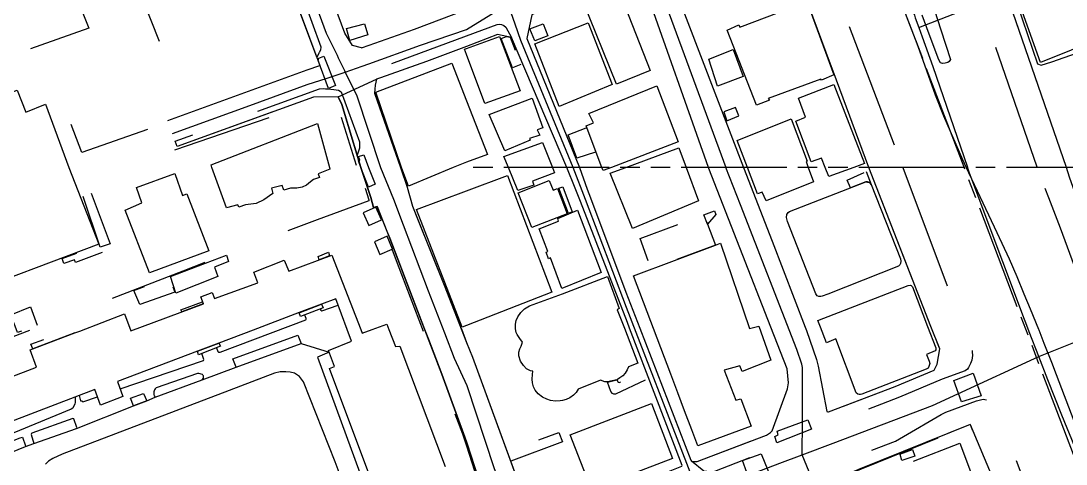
# Model space of a CAD drawing. Header units: millimetres. Extents: x 198785 to 203305, y 542885 to 545889.
# Drawn here: x 202082.1 to 202383.6, y 544418.9 to 544546.7 of the extents above; entities that cross this region are included whole.
import ezdxf

# ---------------------------------------------------------------- set-up
doc = ezdxf.new("R2010")
doc.units = ezdxf.units.MM
for name, pattern in [('FENCE_25K', [54.3, 28.7, -9.2, -16.4]), ('HIDDEN_BULD_25K', [28.8, 18.4, -10.4]), ('HIDDEN_IN_25K', [56.5, 36.5, -20]), ('HIDDEN_SIGUNGU_25K', [51.2, 30.4, -3.2, 5.6, -3.2, 5.6, -3.2])]:
    doc.linetypes.add(name, pattern=pattern)
for name, color, linetype in [('A0013114', 253, 'Continuous'), ('A0013117', 253, 'Continuous'), ('A0013118', 253, 'Continuous'), ('A0023214', 253, 'Continuous'), ('A0023217', 253, 'Continuous'), ('A0033324', 253, 'Continuous'), ('A0043325', 253, 'Continuous'), ('A0053326', 253, 'Continuous'), ('B0014111', 253, 'Continuous'), ('B0014113', 253, 'Continuous'), ('B0014114', 253, 'Continuous'), ('B0014115', 253, 'Continuous'), ('B0014116', 253, 'Continuous'), ('B0014118', 253, 'Continuous'), ('B0024120', 253, 'Continuous'), ('B0024127', 253, 'Continuous'), ('C0076117', 253, 'Continuous'), ('C0523121', 253, 'Continuous'), ('F0017111', 253, 'Continuous'), ('G0018113', 253, 'Continuous')]:
    doc.layers.add(name, color=color, linetype=linetype)

msp = doc.modelspace()

# ---------------------------------------------------------------- linework, layer by layer
at = {"layer": 'A0013114'}
for points in [[(202107.37, 544686.4), (202111.86, 544674.26), (202116.49, 544661.73), (202121.9, 544647.1), (202130.36, 544624.9), (202133.79, 544626.18), (202136.92, 544617.82), (202168.33, 544533.83)], [(202180.28, 544538.93), (202177.75, 544539.57), (202175.5, 544543.2), (202146.57, 544621.43), (202143.44, 544629.88), (202134.99, 544652.08), (202129.84, 544665.6)], [(202326.69, 544504.47), (202316.4, 544532.17), (202314.4, 544537.57), (202300.89, 544573.94)], [(202367.27, 544551.82), (202383.58, 544504.49)], [(202184.65, 544529.85), (202184.24, 544528.14), (202184.11, 544525.9), (202191.56, 544504.42)], [(202173.56, 544524.78), (202174.68, 544522.58), (202180.12, 544504.42)], [(202180.12, 544504.42), (202180.13, 544504.41)], [(202180.13, 544504.41), (202183.04, 544495.81), (202183.82, 544492.86), (202184.83, 544493.15), (202187.65, 544486.05), (202188.45, 544484.03), (202194.89, 544467.13), (202198.48, 544457.8), (202199.6, 544454.91), (202203.47, 544444.86), (202210.14, 544426.66), (202210.66, 544425.08), (202214.01, 544414.9)], [(202191.56, 544504.42), (202191.56, 544504.42)], [(202191.56, 544504.42), (202193.51, 544498.76), (202195.03, 544493.27), (202196.5, 544489.62), (202204.19, 544470.54), (202208.87, 544458.52), (202209.13, 544457.86), (202210.65, 544453.94), (202212.3, 544449.72), (202223.13, 544420.28), (202229.12, 544404), (202229.77, 544402.23), (202229.93, 544402.09), (202230.19, 544402.05), (202250.6, 544409.47), (202272.77, 544418.35)], [(202314.84, 544433.97), (202315.04, 544433.97), (202334.25, 544441.23), (202345.51, 544446.02), (202346.34, 544447.67), (202347.12, 544452.11), (202344.6, 544458.58), (202326.69, 544504.46)], [(202326.69, 544504.46), (202326.69, 544504.47)], [(202374.77, 544278.66), (202375.21, 544279.19), (202387.76, 544306.69), (202397.17, 544327.33), (202397.11, 544328.02), (202395.65, 544331.7), (202382.43, 544364.99), (202370.38, 544395.89), (202356, 544430.18), (202355.9, 544430.35), (202318.02, 544415.03)], [(202275.56, 544419.77), (202276.26, 544419.63), (202276.48, 544419.61), (202277.11, 544419.68), (202297.15, 544427.21), (202298.33, 544428.05)]]:
    msp.add_lwpolyline(points, dxfattribs=at)
at = {"layer": 'A0013117'}
for points in [[(202180.28, 544538.93), (202182.53, 544539.69), (202195.6, 544544.36), (202210.63, 544550.03), (202216.41, 544552.25), (202217.88, 544556.22), (202210.62, 544575.69), (202200.93, 544603.74), (202189.02, 544638.24), (202173.14, 544683.09), (202172.15, 544685.96), (202170.58, 544685.8), (202132.66, 544670.93), (202131.96, 544670.6), (202129.84, 544665.6)], [(202300.89, 544573.94), (202271.72, 544562.46), (202269.67, 544561.63), (202270.32, 544557.1), (202290.55, 544504.45)], [(202280.38, 544504.45), (202261.84, 544556.99), (202257.63, 544559.08), (202255.61, 544558.47), (202230.38, 544548.92), (202229.5, 544548.49), (202228.02, 544541.67), (202243.16, 544504.43)], [(202239.52, 544504.43), (202223.63, 544541.92), (202219.51, 544542.8), (202210.63, 544539.34), (202199.05, 544534.98), (202185.82, 544530.24), (202184.65, 544529.85)], [(202124.41, 544517.96), (202164.63, 544532.58), (202168.33, 544533.83)], [(202173.56, 544524.78), (202166.52, 544524.75), (202127.14, 544510.44)], [(202239.52, 544504.43), (202239.52, 544504.43)], [(202272.77, 544418.35), (202272.79, 544418.53), (202257.64, 544458.12), (202257.03, 544459.72), (202243.47, 544494.64), (202241.99, 544498.45), (202239.52, 544504.43)], [(202243.16, 544504.43), (202243.16, 544504.43)], [(202243.16, 544504.43), (202245.44, 544498.16), (202246.36, 544495.72), (202256.57, 544468.48), (202260.57, 544458.13), (202275.29, 544420.07), (202275.56, 544419.77)], [(202280.38, 544504.45), (202280.38, 544504.45)], [(202298.33, 544428.05), (202298.74, 544428.51), (202303.22, 544440.56), (202303.54, 544442.31), (202303.11, 544446.39), (202298.43, 544458.34), (202280.51, 544504.1), (202280.38, 544504.45)], [(202290.55, 544504.45), (202290.56, 544504.45)], [(202290.56, 544504.45), (202298.82, 544483.2), (202308.33, 544458.39), (202308.68, 544457.47), (202311.56, 544449.03), (202312.05, 544447.14), (202314.54, 544434.05), (202314.84, 544433.97)]]:
    msp.add_lwpolyline(points, dxfattribs=at)
at = {"layer": 'A0013118'}
for points in [[(202168.38, 544463.6), (202168.55, 544463.29), (202168.88, 544463.14), (202173.56, 544464.75)], [(202138.45, 544452.44), (202138.86, 544451.37), (202139.09, 544451.16), (202139.55, 544451.16), (202164.23, 544460.49), (202164.39, 544460.69), (202164.34, 544460.85), (202163.95, 544461.89)], [(202144.16, 544446.83), (202143.23, 544449.3), (202161.93, 544456.07), (202162.94, 544453.71)], [(202071.6, 544419.19), (202083.44, 544423.93), (202085.84, 544424.82), (202098.06, 544429.12), (202114.57, 544435.71), (202118.37, 544437.14), (202120.84, 544438.22), (202134.35, 544443.16), (202144.16, 544446.83), (202162.94, 544453.71), (202170.95, 544451.22), (202167.64, 544449.7), (202186.66, 544397.75)], [(202110.72, 544440.57), (202134.71, 544448.75), (202134.84, 544449.04), (202134.28, 544450.75)], [(202177.59, 544406.53), (202172.72, 544419.58), (202163.56, 544442.67), (202162.42, 544444.15), (202161.02, 544445.09), (202159.76, 544445.37), (202158.49, 544445.48), (202156.86, 544445.52), (202155.26, 544445.16), (202142.19, 544440.14), (202093.97, 544421.74), (202091.24, 544420.47), (202090.02, 544419.75)], [(202134.35, 544443.16), (202134.75, 544443.66), (202134.77, 544444.12), (202134.7, 544444.4), (202134.59, 544444.59), (202134.44, 544444.71), (202134.07, 544444.86), (202133.76, 544444.95), (202133.35, 544445.01), (202132.98, 544444.99), (202121.09, 544440.86), (202120.78, 544440.56), (202120.6, 544440.3), (202120.48, 544440.01), (202120.43, 544439.75), (202120.41, 544439.47), (202120.39, 544439.23), (202120.45, 544438.97), (202120.5, 544438.59), (202120.84, 544438.22)], [(202097.72, 544438.23), (202097.75, 544437.17), (202097.72, 544436.62), (202097.66, 544436.29), (202097.03, 544435.07), (202096.52, 544434.76), (202071.13, 544424.31), (202068.72, 544423.29), (202068.13, 544423.31), (202067.57, 544423.63), (202066.83, 544425.45)], [(202098.86, 544438.67), (202099.27, 544437.19), (202099.47, 544437.12), (202099.66, 544437.15), (202099.95, 544436.89), (202104.12, 544438.32)], [(202098.06, 544429.12), (202098.2, 544429.43), (202097.36, 544431.94), (202097.06, 544432.09), (202085.25, 544427.79), (202085.12, 544427.69), (202085.04, 544427.47), (202085.84, 544424.82)], [(202071.31, 544419.33), (202071.2, 544419.5), (202071.03, 544419.81), (202071.03, 544420.29), (202071.2, 544421.22), (202071.38, 544421.79), (202071.53, 544422.03), (202071.66, 544422.27), (202072.14, 544422.69), (202081.9, 544426.48), (202082.53, 544426.64), (202083.44, 544424.13), (202083.44, 544423.93)], [(202090.02, 544419.75), (202089.21, 544418.84)]]:
    msp.add_lwpolyline(points, dxfattribs=at)
at = {"layer": 'A0023214'}
for points in [[(202245.91, 544793.62), (202247, 544790.78), (202256.83, 544765.11), (202269.73, 544731.45), (202271.59, 544726.59), (202272.65, 544723.82), (202286.32, 544688.14), (202305.18, 544638.82), (202307.22, 544633.48), (202308.08, 544631.22), (202314.99, 544613.17), (202323.24, 544591.61), (202324.98, 544587.06), (202326.05, 544584.25), (202339.8, 544548.31), (202340.06, 544547.61), (202341.14, 544544.78), (202342.09, 544542.09), (202345.13, 544533.53), (202355.13, 544504.48), (202355.13, 544504.48)], [(202155.79, 544582.11), (202170.16, 544543.2), (202173.26, 544536.83), (202173.62, 544536.09), (202175.43, 544532.36), (202175.64, 544531.91), (202178.09, 544526.85), (202178.83, 544525.34), (202185.84, 544504.42), (202185.84, 544504.42)], [(202185.84, 544504.42), (202189.51, 544495.31), (202192.3, 544487.93), (202199.54, 544468.83), (202204.24, 544456.71), (202207.06, 544449.4), (202210.66, 544441.61), (202218.57, 544417.59), (202225.13, 544400.43), (202228.66, 544391.19)], [(202375.7, 544449.97), (202372.95, 544457.02), (202371.94, 544459.6), (202371.54, 544460.61), (202359.07, 544493.86), (202355.6, 544503.12), (202355.13, 544504.48)], [(202228.66, 544391.19), (202233.51, 544393.12), (202234.25, 544393.42), (202258.07, 544402.74), (202274.88, 544409.32), (202275.57, 544409.58), (202277.5, 544410.31), (202279.11, 544410.92), (202287.61, 544414.12), (202300.99, 544419.17), (202307.43, 544421.6), (202316.35, 544424.96), (202345.07, 544435.79), (202352.35, 544439.16), (202375.7, 544449.97)], [(202443.23, 544278.74), (202426.33, 544322.37), (202420.63, 544337.08), (202419.44, 544340.16), (202418.74, 544341.96), (202404.22, 544379.46), (202397.39, 544396.47), (202382.33, 544433.01), (202378.34, 544443.22), (202375.7, 544449.97)]]:
    msp.add_lwpolyline(points, dxfattribs=at)
at = {"layer": 'A0023217'}
for points in [[(202341.14, 544544.78), (202366.1, 544554.58), (202403.63, 544569.32), (202406.83, 544570.62), (202410.81, 544572.23)], [(202263.15, 544564.97), (202263.5, 544564.04), (202264.72, 544560.73), (202264.77, 544560.59), (202285.46, 544504.45), (202285.46, 544504.45)], [(202125.77, 544514.2), (202148.06, 544522.3), (202164.63, 544528.32), (202170.42, 544530.21), (202175.64, 544531.91), (202180.5, 544533.65), (202182.48, 544534.36), (202197.33, 544539.67), (202210.63, 544544.24), (202217.63, 544548.54), (202222.56, 544551.58)], [(202241.37, 544504.43), (202226.27, 544541.01), (202224.65, 544545.73), (202223.51, 544549.06), (202222.56, 544551.58)], [(202343.03, 544238.68), (202335.34, 544258.16), (202334.46, 544260.43), (202324.92, 544285.29), (202305.56, 544335.7), (202291.39, 544373.57), (202280.99, 544400.94), (202277.61, 544409.83), (202277.5, 544410.31), (202274.14, 544419.05), (202256.8, 544464.1), (202244.91, 544495.18), (202241.37, 544504.43), (202241.37, 544504.43)], [(202379.11, 544253.11), (202371.01, 544275.13), (202361.8, 544300.17), (202329.23, 544383.67), (202320.27, 544399.59), (202311.48, 544411.89), (202311.42, 544411.97), (202311.32, 544412.21), (202307.43, 544421.6), (202307.49, 544431.34), (202307.58, 544446.76), (202307.34, 544447.71), (202305.9, 544451.93), (202289.66, 544493.65), (202285.46, 544504.45)], [(202375.7, 544449.97), (202399.71, 544459.54), (202437.75, 544474.69), (202438.61, 544475.06), (202442.51, 544476.39), (202446.37, 544477.72)]]:
    msp.add_lwpolyline(points, dxfattribs=at)
at = {"layer": 'A0033324', "linetype": 'HIDDEN_IN_25K', "flags": 128}
for points in [[(202168.13, 544537.53), (202167.42, 544536.27), (202151.52, 544578.77), (202154.3, 544578.25), (202154.63, 544577.95), (202168.55, 544539.23), (202168.51, 544538.3), (202168.13, 544537.53)], [(202326.69, 544504.47), (202316.4, 544532.17), (202314.4, 544537.57), (202300.91, 544573.87), (202306.07, 544573.91), (202309.27, 544572.95), (202310.47, 544571.98), (202311.13, 544571.11), (202335.42, 544507.32), (202336.48, 544504.47)], [(202375.21, 544504.49), (202375.21, 544504.49), (202360.66, 544546.83), (202360.95, 544548.47), (202361.23, 544549.09), (202362.65, 544550.31), (202367.27, 544551.82), (202383.58, 544504.49), (202383.58, 544504.49)], [(202221.96, 544544.93), (202223.63, 544541.92), (202219.51, 544542.8), (202210.63, 544539.34), (202199.05, 544534.98), (202185.82, 544530.24), (202184.65, 544529.85), (202184.24, 544528.14), (202183.38, 544530.58), (202183.58, 544531.28), (202183.92, 544532.08), (202185.13, 544532.97), (202210.63, 544542.41), (202219.49, 544545.68), (202220.08, 544545.76), (202220.67, 544545.64), (202221.39, 544545.39), (202221.96, 544544.93)], [(202174.5, 544526.24), (202179.77, 544511.79), (202179.7, 544509.96), (202179.05, 544508), (202174.68, 544522.58), (202173.56, 544524.78), (202166.52, 544524.75), (202127.14, 544510.44), (202126.56, 544512.03), (202126.58, 544512.03), (202168.2, 544527.09), (202169.39, 544527.16), (202169.91, 544527.14), (202170.65, 544527.11), (202172.37, 544526.93), (202173.69, 544526.72), (202174.5, 544526.24)], [(202336.48, 544504.47), (202336.48, 544504.47), (202351.81, 544463.49), (202356.36, 544452.2), (202356.48, 544451.32), (202356.58, 544450.22), (202356.51, 544449.56), (202356.36, 544448.9), (202356.04, 544447.89), (202355.41, 544446.73), (202355.1, 544446.32), (202354.44, 544445.82), (202347.82, 544443.41), (202335.48, 544438.17), (202330.33, 544436.22), (202316.31, 544430.92), (202315.69, 544431.07), (202315.42, 544431.26), (202315.11, 544431.67), (202314.54, 544434.05), (202314.84, 544433.97), (202315.04, 544433.97), (202334.25, 544441.23), (202345.51, 544446.02), (202346.34, 544447.67), (202347.12, 544452.11), (202326.69, 544504.47), (202326.69, 544504.47)], [(202383.58, 544504.49), (202384.51, 544501.77), (202395.97, 544469.11), (202398.77, 544461.93), (202399.14, 544461.84), (202399.33, 544461.84), (202394.26, 544460.95), (202393.79, 544460.97), (202393.16, 544461.02), (202392.65, 544461.15), (202392.38, 544461.3), (202392.05, 544461.5), (202391.45, 544462.05), (202390.64, 544463.29), (202387.99, 544470.53), (202381.98, 544486.95), (202378.6, 544495.72), (202375.22, 544504.49)], [(202402.79, 544333.34), (202396.09, 544330.6), (202395.65, 544331.7), (202382.43, 544364.99), (202370.38, 544395.89), (202356, 544430.18), (202355.9, 544430.35), (202318.02, 544415.03), (202317.98, 544417.09), (202318.35, 544418.36), (202319.03, 544419.28), (202319.85, 544420.06), (202334.35, 544425.52), (202336.7, 544426.9), (202347.55, 544433.25), (202348.89, 544433.89), (202357.71, 544437.16), (202359.61, 544437.59), (202361.02, 544437.34), (202362, 544436.85), (202362.98, 544436.01), (202363.29, 544435.42), (202382.62, 544384.43), (202383.45, 544382.45), (202389.11, 544368.97), (202402.79, 544333.34)], [(202292.2, 544420.7), (202282.13, 544416.81), (202280.87, 544416.71), (202279.06, 544416.89), (202275.56, 544419.77), (202276.26, 544419.63), (202276.48, 544419.61), (202277.11, 544419.68), (202297.15, 544427.21), (202298.33, 544428.05), (202298.74, 544428.51), (202297.71, 544423.17), (202297.16, 544422.69), (202292.2, 544420.7)]]:
    msp.add_lwpolyline(points, dxfattribs=at)
at = {"layer": 'A0043325'}
for points in [[(202172.8, 544528.11), (202170.77, 544527.24), (202167.81, 544535.32), (202167.98, 544536), (202169.5, 544536.54), (202172.8, 544528.11)], [(202180.15, 544504.42), (202180.15, 544504.42), (202180.04, 544504.7), (202179.41, 544506.32), (202179.54, 544506.37), (202179.87, 544506.52), (202179.45, 544507.61), (202180.99, 544508.07), (202182.38, 544504.42)], [(202182.38, 544504.42), (202182.38, 544504.42), (202184.22, 544499.58), (202182.37, 544498.76), (202180.15, 544504.42)], [(202359.12, 544438.58), (202353.42, 544436.87), (202351.18, 544443.01), (202356.74, 544445.09), (202359.12, 544438.58)], [(202310.15, 544428.99), (202300.17, 544425.03), (202299.51, 544426.83), (202300.56, 544427.33), (202300.22, 544428.38), (202309.07, 544431.68), (202310.15, 544428.99)], [(202298.39, 544415.03), (202292.77, 544413.01), (202290.27, 544419.95), (202295.65, 544421.9), (202298.39, 544415.03)]]:
    msp.add_lwpolyline(points, dxfattribs=at)
at = {"layer": 'A0053326'}
for points in [[(202180.12, 544504.42), (202180.12, 544504.42), (202180.04, 544504.7), (202179.54, 544506.37), (202174.68, 544522.58), (202173.56, 544524.78), (202184.65, 544529.85), (202184.24, 544528.14), (202184.11, 544525.9), (202191.56, 544504.42), (202191.56, 544504.42)], [(202214.01, 544414.9), (202210.66, 544425.08), (202210.14, 544426.66), (202203.47, 544444.86), (202194.89, 544467.13), (202188.45, 544484.03), (202184.83, 544493.15), (202183.82, 544492.86), (202183.04, 544495.81), (202180.12, 544504.42)], [(202191.56, 544504.42), (202193.51, 544498.76), (202195.03, 544493.27), (202204.19, 544470.54), (202210.65, 544453.94), (202212.3, 544449.72), (202229.77, 544402.23)]]:
    msp.add_lwpolyline(points, dxfattribs=at)
at = {"layer": 'B0014111'}
for points in [[(202395.87, 544561.79), (202396.59, 544559.93), (202399.14, 544560.83), (202400.04, 544558.75), (202401.8, 544558.98), (202405.96, 544554.63), (202404.44, 544546.08), (202393.91, 544541.81), (202376.23, 544534.74), (202370, 544551.94), (202387.49, 544558.25), (202395.87, 544561.79)], [(202263.63, 544532.38), (202253.91, 544528.41), (202244.19, 544552.52), (202254.26, 544556.19), (202263.63, 544532.38)], [(202308.67, 544552.55), (202316.53, 544531.16), (202313, 544529.57), (202312.83, 544529.91), (202297.68, 544524.3), (202298.02, 544523.8), (202294.23, 544522.4), (202285.76, 544544.07), (202289.15, 544545.61), (202289.47, 544544.89), (202304.47, 544550.54), (202304.33, 544550.99), (202308.67, 544552.55)], [(202252.64, 544528.39), (202237.35, 544522.06), (202230.29, 544540.07), (202245.72, 544546.1), (202252.64, 544528.39)], [(202226.06, 544526.56), (202215.94, 544522.87), (202210.63, 544537.02), (202210.07, 544538.51), (202210.63, 544538.71), (202220.09, 544542.16), (202226.06, 544526.56)], [(202290.38, 544530.65), (202283.03, 544527.85), (202280.48, 544535.68), (202287.49, 544538.45), (202290.38, 544530.65)], [(202039.52, 544504.4), (202039.53, 544504.4), (202058.08, 544510.02), (202055.63, 544517.27), (202081.01, 544526.76), (202083.49, 544520.38), (202089.17, 544522.67), (202095.89, 544504.41), (202095.89, 544504.4)], [(202249.68, 544504.44), (202249.68, 544504.44), (202245.16, 544516.41), (202247.29, 544517.29), (202245.9, 544519.99), (202265.48, 544527.97), (202271.7, 544511.79), (202252.43, 544504.44), (202252.43, 544504.44)], [(202314.08, 544504.46), (202313.05, 544507.11), (202310.05, 544506.09), (202305.6, 544517.8), (202308.37, 544518.92), (202306.4, 544524.41), (202316.54, 544528.39), (202325.41, 544505.61), (202322.32, 544504.46), (202322.31, 544504.46)], [(202228.94, 544512.3), (202221.64, 544509.23), (202217.19, 544519.74), (202229.56, 544524.38), (202232.6, 544515.91), (202231.03, 544515.26), (202231.72, 544513.74), (202228.76, 544512.75), (202228.94, 544512.3)], [(202291.63, 544504.45), (202288.73, 544512.17), (202304.26, 544518.43), (202308.89, 544506.22), (202308.6, 544506.11), (202309.2, 544504.46)], [(202222.71, 544504.42), (202222.71, 544504.43), (202221.39, 544507.62), (202232.56, 544511.64), (202235.39, 544504.43), (202235.39, 544504.43)], [(202256.62, 544504.44), (202271.9, 544510.11), (202273.98, 544504.45)], [(202095.89, 544504.4), (202104.58, 544482.29), (202049.43, 544461.52), (202045.76, 544471.03), (202047.51, 544471.96), (202035.87, 544503.28), (202039.53, 544504.4)], [(202126.47, 544502.7), (202128.69, 544496.4), (202129.89, 544496.81), (202136.28, 544480.39), (202119.15, 544474.07), (202112.17, 544492.12), (202116.96, 544494.22), (202115.39, 544498.68), (202126.47, 544502.7)], [(202235.39, 544504.43), (202235.99, 544502.9), (202229.65, 544500.52), (202230.08, 544499.35), (202225.45, 544497.84), (202222.71, 544504.42)], [(202252.43, 544504.44), (202250.03, 544503.52), (202249.68, 544504.44)], [(202273.98, 544504.45), (202273.98, 544504.44), (202277.53, 544494.79), (202258.47, 544486.84), (202252.09, 544502.76), (202256.62, 544504.44), (202256.62, 544504.44)], [(202309.2, 544504.46), (202309.2, 544504.46), (202310.74, 544500.26), (202297.08, 544494.86), (202295.94, 544497.35), (202294.51, 544496.79), (202291.63, 544504.45), (202291.63, 544504.45)], [(202322.31, 544504.46), (202315.12, 544501.81), (202314.08, 544504.46), (202314.08, 544504.46)], [(202210.65, 544458.87), (202209.35, 544458.36), (202196.23, 544492.33), (202210.64, 544497.73), (202222.41, 544502.13), (202235.23, 544468.48), (202210.65, 544458.87)], [(202234.43, 544500.7), (202235.65, 544497.89), (202236.89, 544498.38), (202239.61, 544491.04), (202229.42, 544487.08), (202225.53, 544497.1), (202234.43, 544500.7)], [(202313.23, 544467.29), (202312.8, 544467.25), (202312.29, 544467.27), (202311.75, 544467.46), (202311.41, 544468), (202303.17, 544488.89), (202302.92, 544490.01), (202303.04, 544490.85), (202303.38, 544491.44), (202303.83, 544491.7), (202325.79, 544500.25), (202326.32, 544500.24), (202326.93, 544500.06), (202327.34, 544499.53), (202335.77, 544478.05), (202335.91, 544477.41), (202335.84, 544476.73), (202335.66, 544476.33), (202335.22, 544475.98), (202314.83, 544467.86), (202313.23, 544467.29)], [(202242.6, 544492.13), (202249.46, 544474.12), (202238.14, 544469.49), (202234.83, 544478.34), (202234.23, 544478.13), (202233.62, 544480.04), (202234.05, 544480.2), (202231.59, 544486.72), (202237.18, 544488.97), (202236.97, 544489.76), (202242.6, 544492.13)], [(202282.43, 544482.06), (202283.84, 544482.59), (202292.27, 544458.04), (202294.93, 544458.71), (202298.36, 544448.86), (202290.13, 544445.63), (202289.44, 544447.27), (202284.9, 544446), (202288.31, 544437.37), (202289.7, 544437.76), (202292.74, 544429.81), (202277.3, 544424.18), (202275.58, 544428.74), (202273.51, 544434.23), (202271.53, 544439.48), (202269.53, 544444.8), (202258.83, 544473.14), (202282.43, 544482.06)], [(202097.65, 544456.74), (202099.07, 544457.28), (202111.99, 544462.19), (202113.78, 544457.36), (202134.7, 544465.14), (202134.01, 544467.1), (202137.22, 544468.34), (202137.88, 544466.64), (202150.42, 544471.15), (202149.24, 544474.23), (202158.06, 544477.72), (202159.37, 544474.54), (202171.77, 544479.17), (202180.1, 544457.71), (202180.51, 544456.67), (202183.4, 544457.72), (202187.63, 544459.27), (202188.22, 544457.75), (202190.13, 544452.83), (202191.4, 544452.92), (202204.46, 544418.21)], [(202138.9, 544472.97), (202126.76, 544468.23), (202125.19, 544473), (202141.4, 544479.18), (202141.95, 544477.33), (202137.89, 544475.69), (202138.9, 544472.97)], [(202253.93, 544443.24), (202251.26, 544442.59), (202250.51, 544442.63), (202249.24, 544443.09), (202242.86, 544440.51), (202242.2, 544439.57), (202241.44, 544438.74), (202240.46, 544438.05), (202239.34, 544437.52), (202238.32, 544437.21), (202237.6, 544437.18), (202236.3, 544437.07), (202234.86, 544437.25), (202233.74, 544437.61), (202232.52, 544438.2), (202231.26, 544439.21), (202230.41, 544440.19), (202229.95, 544441.19), (202229.68, 544442.32), (202229.59, 544443.38), (202229.64, 544444.75), (202229.73, 544445.69), (202229.06, 544445.82), (202227.96, 544446.41), (202227.1, 544447.3), (202226.23, 544448.63), (202225.71, 544450.11), (202225.68, 544451.21), (202225.98, 544452.1), (202226.34, 544452.87), (202226.8, 544454.03), (202225.95, 544455.08), (202225.25, 544456.24), (202224.96, 544456.8), (202224.78, 544457.94), (202224.75, 544458.14), (202224.74, 544459.21), (202224.98, 544460.33), (202225.45, 544461.4), (202226.26, 544462.58), (202227.37, 544463.67), (202228.78, 544464.57), (202238.26, 544468.01), (202251.27, 544473.01), (202254.66, 544463.78), (202254.1, 544463.41), (202256.15, 544458.11), (202260.07, 544447.98), (202257.32, 544446.95), (202256.95, 544446.05), (202256.41, 544445.13), (202255.67, 544444.36), (202254.83, 544443.74), (202254.14, 544443.28), (202253.93, 544443.24)], [(202343.64, 544458.58), (202346, 544452.39), (202346.04, 544452.04), (202346.04, 544451.84), (202345.8, 544451.57), (202343.35, 544450.46), (202344.11, 544448.57), (202344.25, 544447.92), (202344.21, 544447.6), (202344.01, 544447.05), (202343.77, 544446.61), (202343.2, 544446.25), (202324.67, 544439.03), (202324.29, 544438.93), (202323.89, 544438.98), (202323.51, 544439.05), (202323, 544439.41), (202317.19, 544455), (202314.49, 544453.87), (202312.73, 544458.41), (202311.98, 544460.35), (202338.04, 544470.37), (202338.59, 544470.48), (202338.91, 544470.41), (202339.25, 544470.05), (202343.64, 544458.58)], [(202184.41, 544410.76), (202171.08, 544446.51), (202172.51, 544447.03), (202170.79, 544451.66), (202177.47, 544454.37), (202176.22, 544457.69), (202172.87, 544466.57), (202168.76, 544465.01), (202162.36, 544462.58), (202149.06, 544457.54), (202139.2, 544453.8), (202132.98, 544451.45), (202109.97, 544442.73), (202111.47, 544438.42), (202104.99, 544435.9), (202103.38, 544440.4), (202067.43, 544426.62)], [(202057.17, 544435.57), (202086.52, 544446.83), (202084.76, 544451.83), (202097.65, 544456.74)], [(202270.05, 544420.56), (202246.67, 544411.6), (202240.55, 544427.31), (202263.99, 544436.41), (202270.05, 544420.56)]]:
    msp.add_lwpolyline(points, dxfattribs=at)
at = {"layer": 'B0014113'}
for points in [[(202191.82, 544504.42), (202191.82, 544504.42), (202184.48, 544526.16), (202206.42, 544534.53), (202210.63, 544523.67), (202216.65, 544508.19), (202210.64, 544505.97), (202206.77, 544504.42), (202206.77, 544504.42)], [(202206.77, 544504.42), (202193.89, 544499.01), (202191.82, 544504.42)]]:
    msp.add_lwpolyline(points, dxfattribs=at)
at = {"layer": 'B0014114', "linetype": 'HIDDEN_BULD_25K', "flags": 128}
msp.add_lwpolyline([(202352.93, 544424.89), (202357.73, 544412.11), (202360.64, 544413.05), (202361.02, 544413.17), (202363.19, 544407.94), (202360.36, 544406.78), (202360.52, 544406.09), (202360.56, 544405.93), (202339.5, 544398.01), (202339.47, 544398.05), (202339.11, 544398.54), (202334.64, 544397.08), (202333.58, 544399.99), (202332.42, 544403.16), (202332.21, 544403.75), (202331.03, 544406.97), (202327.98, 544415.35), (202332.76, 544417.17), (202352.93, 544424.89)], dxfattribs=at)
at = {"layer": 'B0014115'}
for points in [[(202137.17, 544504.41), (202137, 544505.19), (202167.6, 544517.12), (202171.05, 544504.42), (202171.05, 544504.41)], [(202171.05, 544504.41), (202171.23, 544503.93), (202167.81, 544502.56), (202168.18, 544501.58), (202166.45, 544500.93), (202165.63, 544500.25), (202164.49, 544499.32), (202163.22, 544498.77), (202161.64, 544498.47), (202159.85, 544498.47), (202157.89, 544497.87), (202157.4, 544499.24), (202154.32, 544498.44), (202154.77, 544496.97), (202152.13, 544495.08), (202149.96, 544494.03), (202146.87, 544493.65), (202144.97, 544493.01), (202144.6, 544493.64), (202141.36, 544492.84), (202137.17, 544504.41), (202137.17, 544504.41)]]:
    msp.add_lwpolyline(points, dxfattribs=at)
at = {"layer": 'B0014116', "linetype": 'HIDDEN_BULD_25K', "flags": 128}
for points in [[(202234.08, 544542.38), (202230.35, 544540.95), (202228.92, 544544.43), (202232.75, 544545.84), (202234.08, 544542.38)], [(202226.26, 544534.14), (202223.92, 544533.17), (202220.58, 544541.59), (202222.13, 544542.23), (202223.24, 544541.99), (202226.26, 544534.14)], [(202247.8, 544508.88), (202242.48, 544507.15), (202239.93, 544513.88), (202245.21, 544515.91), (202247.8, 544508.88)], [(202325.94, 544503.27), (202327.34, 544499.56), (202326.95, 544500.08), (202326.33, 544500.27), (202325.79, 544500.28), (202321.36, 544498.55), (202320.42, 544500.81), (202325.94, 544503.27)], [(202107.84, 544482.37), (202104.98, 544481.49), (202098.68, 544499.88), (202101, 544500.67), (202107.84, 544482.37)], [(202241.05, 544491.62), (202239.99, 544491.21), (202237.24, 544498.42), (202238.38, 544498.82), (202241.05, 544491.62)], [(202280.13, 544488.1), (202282.43, 544482.06), (202263.97, 544475.11), (202260.66, 544483.93), (202279.11, 544490.78), (202280.13, 544488.1)], [(202280.13, 544488.1), (202279.11, 544490.78), (202282.14, 544491.9), (202282.56, 544490.9), (202280.13, 544488.1)], [(202105.47, 544479.91), (202097.85, 544476.99), (202097.49, 544477.84), (202094.5, 544476.73), (202093.93, 544478.15), (202104.64, 544482.09), (202105.47, 544479.91)], [(202171.08, 544478.93), (202168.1, 544477.82), (202167.82, 544478.8), (202170.76, 544479.97), (202171.08, 544478.93)], [(202126.46, 544468.49), (202116.34, 544464.89), (202114.68, 544468.96), (202124.93, 544472.65), (202126.46, 544468.49)], [(202082.22, 544457.19), (202081.13, 544456.81), (202080.98, 544457.18), (202079.13, 544461.97), (202084.85, 544464.21), (202086.81, 544458.77), (202082.22, 544457.19)], [(202134.67, 544465.15), (202128.47, 544462.85), (202128.25, 544463.39), (202134.48, 544465.69), (202134.67, 544465.15)], [(202169.25, 544463.94), (202162.73, 544461.42), (202162.37, 544462.56), (202168.77, 544464.99), (202169.25, 544463.94)], [(202097.65, 544456.74), (202085.48, 544452.12), (202084.96, 544453.45), (202097.21, 544458.04), (202097.65, 544456.74)], [(202139.62, 544452.92), (202133.34, 544450.37), (202132.99, 544451.44), (202139.2, 544453.8), (202139.62, 544452.92)], [(202262.15, 544443.08), (202253.58, 544439.02), (202253.14, 544439.06), (202252.72, 544439.28), (202252.29, 544439.86), (202251.27, 544442.56), (202253.93, 544443.23), (202254.34, 544442.5), (202254.63, 544442.43), (202261.43, 544445.19), (202262.15, 544443.08)], [(202118.37, 544437.14), (202114.57, 544435.71), (202113.67, 544437.91), (202117.42, 544439.26), (202118.37, 544437.14)], [(202238.29, 544425.32), (202223.38, 544419.74), (202222.3, 544422.64), (202237.28, 544427.99), (202238.29, 544425.32)]]:
    msp.add_lwpolyline(points, dxfattribs=at)
at = {"layer": 'B0014118', "linetype": 'HIDDEN_BULD_25K', "flags": 128}
msp.add_lwpolyline([(202339.97, 544421.22), (202336.22, 544419.96), (202335.67, 544421.65), (202335.63, 544421.78), (202339.25, 544423.11), (202339.26, 544423.1), (202339.97, 544421.22)], dxfattribs=at)
at = {"layer": 'B0024120', "linetype": 'FENCE_25K', "flags": 128}
for points in [[(202077.9, 544605.31), (202095.1, 544561.28), (202101.63, 544544.57), (202087.8, 544539.69), (202020.2, 544515.82), (202006.51, 544555.15)], [(202111.41, 544567.59), (202130.04, 544520.37)], [(202118.6, 544515.43), (202099.64, 544508.78), (202087.8, 544539.69)], [(202126.5, 544509.53), (202169.03, 544524.17), (202172.82, 544524.19), (202178.8, 544505.09)], [(202181.37, 544498.42), (202182.46, 544495.08), (202182.43, 544494.8), (202167.52, 544489.36), (202149.55, 544482.66), (202128.75, 544474.53), (202079.76, 544455.62), (202058.49, 544447.98), (202046.62, 544443.82), (202051, 544431.66), (202054.84, 544421.82), (202055.58, 544420.27), (202056.04, 544419.66), (202056.93, 544419.09)], [(202060.6, 544412.79), (202080.14, 544358.61), (202082.95, 544352.83), (202083.89, 544351.41), (202084.68, 544350.84), (202085.73, 544350.39), (202087.64, 544349.91), (202088.91, 544349.91), (202089.98, 544349.93), (202092.27, 544350.15), (202094.45, 544350.86), (202120.92, 544360.99), (202162.25, 544376.5), (202192.5, 544388.03), (202210.67, 544395.1), (202217.09, 544397.6), (202217.66, 544397.91), (202217.92, 544398.28), (202218.09, 544398.65), (202218.31, 544400.14), (202218.27, 544400.48), (202218.01, 544401.21), (202210.66, 544424.1), (202209.56, 544427.54), (202190.68, 544476.75), (202189.13, 544480.84)], [(202329.26, 544393.16), (202330.45, 544390.8), (202336.24, 544376.85), (202372.12, 544390.94), (202355.71, 544430.09), (202318.32, 544414.98)]]:
    msp.add_lwpolyline(points, dxfattribs=at)
at = {"layer": 'B0024127'}
for points in [[(202182.44, 544487.69), (202186.11, 544489.29), (202184.5, 544492.96), (202180.84, 544491.36), (202182.44, 544487.69)], [(202185.64, 544479.31), (202189.13, 544480.84), (202189.31, 544480.91), (202187.7, 544484.58), (202184.04, 544482.98), (202185.64, 544479.31)]]:
    msp.add_lwpolyline(points, dxfattribs=at)
at = {"layer": 'C0076117'}
for points in [[(202176.95, 544541.05), (202175.96, 544544.46), (202181.22, 544545.84), (202182.12, 544542.65), (202176.95, 544541.05)], [(202288.22, 544521.72), (202284.81, 544520.43), (202285.74, 544517.86), (202289.18, 544519.31), (202288.22, 544521.72)]]:
    msp.add_lwpolyline(points, dxfattribs=at)
at = {"layer": 'C0523121'}
for points in [[(202354.78, 544504.48), (202353.77, 544506.61), (202348.31, 544519.21), (202345.94, 544525.29), (202340.86, 544539.35), (202340.1, 544541.33), (202338.01, 544546.81), (202324.04, 544583.42), (202321.22, 544590.8), (202316.4, 544603.44)], [(202345.62, 544549.79), (202347.43, 544544.16), (202350.2, 544535.54), (202349.81, 544535.03), (202349.45, 544534.75), (202348.69, 544534.49), (202347.91, 544534.43), (202347.35, 544534.65), (202346.89, 544535.5), (202344.12, 544542.88), (202342.04, 544548.39)], [(202435.05, 544303.13), (202427.44, 544322.82), (202421.75, 544337.55), (202419.86, 544342.46), (202413.68, 544358.44), (202380.78, 544444.62), (202379.43, 544448.15), (202377.25, 544453.72), (202375.79, 544457.56), (202375.72, 544457.73), (202373.32, 544463.54), (202371.52, 544467.88), (202369.44, 544472.94), (202367.22, 544478.04), (202363.68, 544485.6), (202354.78, 544504.48), (202354.78, 544504.48)]]:
    msp.add_lwpolyline(points, dxfattribs=at)
at = {"layer": 'F0017111', "elevation": 20}
msp.add_lwpolyline([(202369.57, 544551.21), (202375.29, 544534.34), (202376.38, 544533.93), (202379.47, 544534.93), (202397.26, 544541.13), (202398.37, 544541), (202399.68, 544540.48), (202400.27, 544539.1), (202406.74, 544521.33), (202412.1, 544504.5)], dxfattribs=at)
at = {"layer": 'G0018113', "linetype": 'HIDDEN_SIGUNGU_25K', "flags": 128}
for points in [[(202354.17, 544504.48), (202354.17, 544504.48), (202210.54, 544881.61), (202164.93, 545001.37), (201885.51, 545736.47), (201828.81, 545885.31)], [(202354.18, 544504.46), (202210.64, 544504.42)], [(202354.18, 544504.46), (202354.17, 544504.48)], [(202652.76, 544504.55), (202354.18, 544504.46)], [(202970.83, 542885.31), (202800.97, 543331.3), (202795.63, 543345.32), (202446.04, 544263.25), (202440.7, 544277.27), (202354.18, 544504.46), (202354.18, 544504.46)]]:
    msp.add_lwpolyline(points, dxfattribs=at)

doc.saveas('drawing.dxf')
